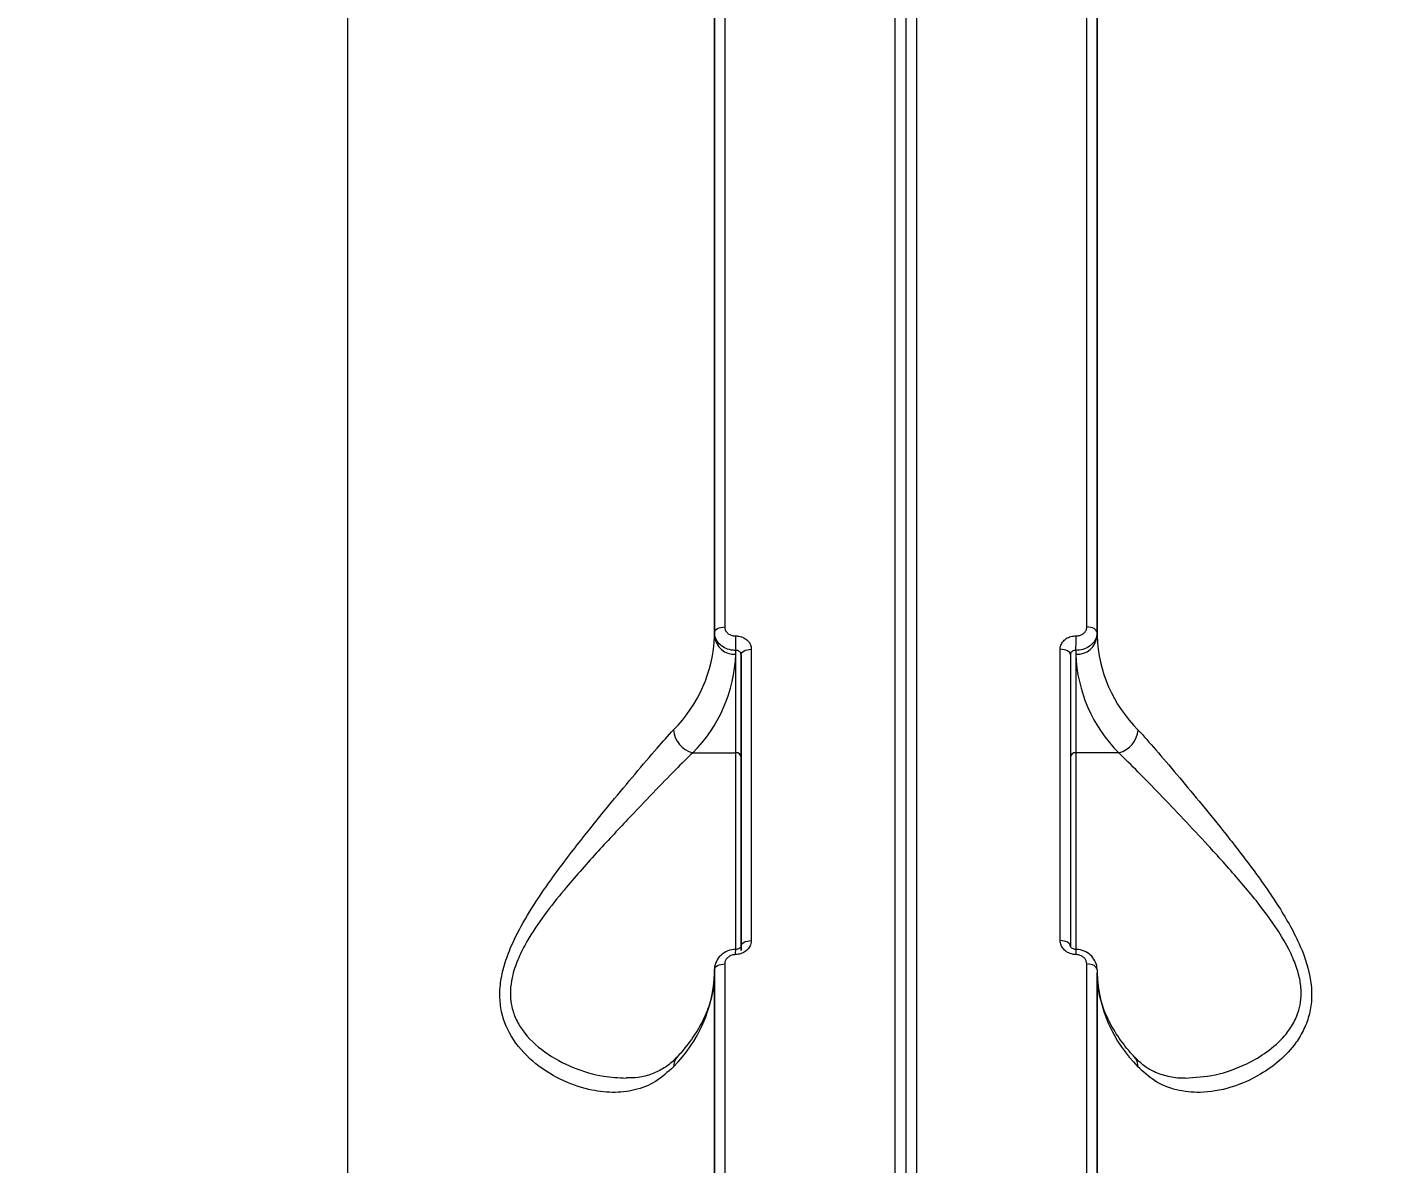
# Model space of a CAD drawing. Header units: millimetres. Extents: x -10881 to 8954, y -8695 to 5624.
# Drawn here: x -4597.2 to -4469.3, y 2245.8 to 2352.8 of the extents above; entities that cross this region are included whole.
import ezdxf

# ---------------------------------------------------------------- set-up
doc = ezdxf.new("R2010")
doc.units = ezdxf.units.MM
for name, color, linetype in [('DIKOM_ОБЪЕКТ', 7, 'Continuous'), ('DIKOM_РАЗМЕР_ЗОНА', 7, 'Continuous'), ('DIKOM_РАЗМЕР_ОБЪЕКТА', 7, 'Continuous')]:
    doc.layers.add(name, color=color, linetype=linetype)
doc.styles.add('style1', font='arial.ttf', dxfattribs={"width": 0.8})
doc.dimstyles.new('1-50', dxfattribs={"dimtxt": 300, "dimasz": 200, "dimexe": 100, "dimexo": 0, "dimgap": 100, "dimtad": 1, "dimtxsty": 'style1', "dimcen": 200, "dimclrd": 7, "dimclre": 7, "dimclrt": 7, "dimadec": 1, "dimazin": 2, "dimtfac": 1, "dimtmove": 0, "dimatfit": 2, "dimfxl": 0, "dimlwd": 25, "dimlwe": 18, "dimarcsym": 0})

# ---------------------------------------------------------------- blocks, each defined once
blk = doc.blocks.new('*D9')
at = {"layer": 'Defpoints', "color": 0, "transparency": 16777216}
for p in [(-9533.99, 4149), (-6877.05, 4149), (-2715.65, -5051.15)]:
    blk.add_point(p, dxfattribs=at)
at = {"layer": 'DIKOM_РАЗМЕР_ОБЪЕКТА', "color": 7, "lineweight": 18, "transparency": 16777216}
for p, q in [((-6877.05, 4149), (-9633.99, 4149)), ((-2715.65, -5051.15), (-9633.99, -5051.15))]:
    blk.add_line(p, q, dxfattribs=at)
at = {"layer": 'DIKOM_РАЗМЕР_ОБЪЕКТА', "color": 7, "lineweight": 25, "transparency": 16777216}
blk.add_line((-9533.99, -4851.15), (-9533.99, 3949), dxfattribs=at)
at = {"layer": 'DIKOM_РАЗМЕР_ОБЪЕКТА', "color": 7, "transparency": 16777216}
for points in [[(-9567.32, 3949), (-9500.66, 3949), (-9533.99, 4149)], [(-9567.32, -4851.15), (-9500.66, -4851.15), (-9533.99, -5051.15)]]:
    blk.add_solid(points, dxfattribs=at)
at = {"layer": 'DIKOM_РАЗМЕР_ОБЪЕКТА', "color": 7, "transparency": 16777216, "insert": (-9787.16, -451.07), "char_height": 300, "attachment_point": 5, "rotation": 90, "style": 'style1'}
blk.add_mtext('9200', dxfattribs=at)
blk = doc.blocks.new('*D10')
at = {"layer": 'Defpoints', "color": 0, "transparency": 16777216}
for p in [(-7152.73, 2730.8), (7385.22, 911.28), (7385.22, -7693.77)]:
    blk.add_point(p, dxfattribs=at)
at = {"layer": 'DIKOM_РАЗМЕР_ОБЪЕКТА', "color": 7, "lineweight": 18, "transparency": 16777216}
for p, q in [((-7152.73, 2730.8), (-7152.73, -7793.77)), ((7385.22, 911.28), (7385.22, -7793.77))]:
    blk.add_line(p, q, dxfattribs=at)
at = {"layer": 'DIKOM_РАЗМЕР_ОБЪЕКТА', "color": 7, "lineweight": 25, "transparency": 16777216}
blk.add_line((-6952.73, -7693.77), (7185.22, -7693.77), dxfattribs=at)
at = {"layer": 'DIKOM_РАЗМЕР_ОБЪЕКТА', "color": 7, "transparency": 16777216}
for points in [[(-6952.73, -7660.43), (-6952.73, -7727.1), (-7152.73, -7693.77)], [(7185.22, -7660.43), (7185.22, -7727.1), (7385.22, -7693.77)]]:
    blk.add_solid(points, dxfattribs=at)
at = {"layer": 'DIKOM_РАЗМЕР_ОБЪЕКТА', "color": 7, "transparency": 16777216, "insert": (116.24, -7440.59), "char_height": 300, "attachment_point": 5, "style": 'style1'}
blk.add_mtext('14500', dxfattribs=at)
blk = doc.blocks.new('*D11')
at = {"layer": 'Defpoints', "color": 0, "transparency": 16777216}
for p in [(-7028.45, 5624.13), (-10431.26, -7165.91), (-2784.83, -7165.91)]:
    blk.add_point(p, dxfattribs=at)
at = {"layer": 'DIKOM_РАЗМЕР_ЗОНА', "color": 7, "lineweight": 18, "transparency": 16777216}
for p, q in [((-7028.45, 5624.13), (-10531.26, 5624.13)), ((-2784.83, -7165.91), (-10531.26, -7165.91))]:
    blk.add_line(p, q, dxfattribs=at)
at = {"layer": 'DIKOM_РАЗМЕР_ЗОНА', "color": 7, "lineweight": 25, "transparency": 16777216}
blk.add_line((-10431.26, 5424.13), (-10431.26, -6965.91), dxfattribs=at)
at = {"layer": 'DIKOM_РАЗМЕР_ЗОНА', "color": 7, "transparency": 16777216}
for points in [[(-10464.6, 5424.13), (-10397.93, 5424.13), (-10431.26, 5624.13)], [(-10464.6, -6965.91), (-10397.93, -6965.91), (-10431.26, -7165.91)]]:
    blk.add_solid(points, dxfattribs=at)
at = {"layer": 'DIKOM_РАЗМЕР_ЗОНА', "color": 7, "transparency": 16777216, "insert": (-10684.43, -770.89), "char_height": 300, "attachment_point": 5, "rotation": 90, "style": 'style1'}
blk.add_mtext('12800', dxfattribs=at)
blk = doc.blocks.new('*D12')
at = {"layer": 'Defpoints', "color": 0, "transparency": 16777216}
for p in [(-9113.32, 3014.05), (8954.2, 2756.48), (8954.2, -8594.51)]:
    blk.add_point(p, dxfattribs=at)
at = {"layer": 'DIKOM_РАЗМЕР_ЗОНА', "color": 7, "lineweight": 18, "transparency": 16777216}
for p, q in [((-9113.32, 3014.05), (-9113.32, -8694.51)), ((8954.2, 2756.48), (8954.2, -8694.51))]:
    blk.add_line(p, q, dxfattribs=at)
at = {"layer": 'DIKOM_РАЗМЕР_ЗОНА', "color": 7, "lineweight": 25, "transparency": 16777216}
blk.add_line((-8913.32, -8594.51), (8754.2, -8594.51), dxfattribs=at)
at = {"layer": 'DIKOM_РАЗМЕР_ЗОНА', "color": 7, "transparency": 16777216}
for points in [[(-8913.32, -8561.18), (-8913.32, -8627.85), (-9113.32, -8594.51)], [(8754.2, -8561.18), (8754.2, -8627.85), (8954.2, -8594.51)]]:
    blk.add_solid(points, dxfattribs=at)
at = {"layer": 'DIKOM_РАЗМЕР_ЗОНА', "color": 7, "transparency": 16777216, "insert": (-79.56, -8341.34), "char_height": 300, "attachment_point": 5, "style": 'style1'}
blk.add_mtext('18000', dxfattribs=at)

msp = doc.modelspace()

# ---------------------------------------------------------------- linework, layer by layer
at = {"layer": 'DIKOM_ОБЪЕКТ', "color": 7, "linetype": 'Continuous', "lineweight": 15}
for p, q in [((-4515.516, 2021.778), (-4515.516, 2436.683)), ((-4514.514, 2436.168), (-4514.513, 2021.263)), ((-4513.512, 2436.683), (-4513.511, 2021.778)), ((-4532.514, 2295.832), (-4532.514, 2366.983)), ((-4531.554, 2367.497), (-4531.554, 2296.346)), ((-4497.473, 2296.346), (-4497.473, 2367.497)), ((-4496.514, 2366.983), (-4496.514, 2295.832)), ((-4532.514, 2366.643), (-4532.514, 2295.492)), ((-4496.514, 2295.492), (-4496.514, 2366.643)), ((-4567.016, 2057.78), (-4567.016, 2357.815)), ((-4532.514, 2295.492), (-4532.514, 2295.832)), ((-4496.514, 2295.832), (-4496.514, 2295.492)), ((-4530.514, 2293.777), (-4530.514, 2294.137)), ((-4529.048, 2294.251), (-4529.048, 2266.82)), ((-4499.979, 2266.82), (-4499.979, 2294.251)), ((-4498.514, 2294.137), (-4498.514, 2293.777)), ((-4530.514, 2284.511), (-4530.514, 2293.777)), ((-4530.014, 2266.305), (-4530.014, 2293.737)), ((-4530.014, 2293.737), (-4530.014, 2284.083)), ((-4499.014, 2293.737), (-4499.014, 2266.305)), ((-4498.514, 2293.777), (-4498.514, 2284.511)), ((-4534.564, 2284.511), (-4530.514, 2284.511)), ((-4494.463, 2284.511), (-4498.514, 2284.511)), ((-4531.554, 2264.628), (-4531.554, 2193.477)), ((-4497.473, 2193.477), (-4497.473, 2264.628)), ((-4532.514, 2192.963), (-4532.514, 2264.114)), ((-4532.514, 2264.114), (-4532.514, 2263.774)), ((-4532.514, 2263.774), (-4532.514, 2192.623)), ((-4496.514, 2264.114), (-4496.514, 2192.963)), ((-4496.514, 2192.623), (-4496.514, 2263.774))]:
    msp.add_line(p, q, dxfattribs=at)
at = {"layer": 'DIKOM_ОБЪЕКТ', "color": 7, "linetype": 'Continuous', "lineweight": 15, "flags": 128}
for points in [[(-4532.514, 2295.832), (-4532.495, 2295.929), (-4532.441, 2296.024), (-4532.354, 2296.111), (-4532.235, 2296.188), (-4532.09, 2296.252), (-4531.924, 2296.301), (-4531.744, 2296.333), (-4531.554, 2296.346)], [(-4496.514, 2295.832), (-4496.532, 2295.929), (-4496.586, 2296.024), (-4496.674, 2296.111), (-4496.792, 2296.188), (-4496.937, 2296.252), (-4497.103, 2296.301), (-4497.284, 2296.333), (-4497.473, 2296.346)], [(-4530.014, 2293.737), (-4529.995, 2293.835), (-4529.941, 2293.93), (-4529.852, 2294.017), (-4529.733, 2294.095), (-4529.587, 2294.159), (-4529.42, 2294.207), (-4529.238, 2294.239), (-4529.048, 2294.251)], [(-4499.014, 2293.737), (-4499.032, 2293.835), (-4499.087, 2293.93), (-4499.175, 2294.017), (-4499.294, 2294.095), (-4499.44, 2294.159), (-4499.607, 2294.207), (-4499.789, 2294.239), (-4499.979, 2294.251)], [(-4530.514, 2265.96), (-4530.514, 2267.626), (-4530.514, 2270.081), (-4530.514, 2272.543), (-4530.514, 2274.957), (-4530.514, 2277.268), (-4530.514, 2279.424), (-4530.514, 2281.379), (-4530.514, 2283.087), (-4530.514, 2284.511)], [(-4530.014, 2284.083), (-4530.014, 2282.702), (-4530.014, 2281.045), (-4530.014, 2279.15), (-4530.014, 2277.058), (-4530.014, 2274.818), (-4530.014, 2272.477), (-4530.014, 2270.09), (-4530.014, 2267.709), (-4530.014, 2266.194)], [(-4498.514, 2284.511), (-4498.514, 2283.087), (-4498.514, 2281.379), (-4498.514, 2279.424), (-4498.514, 2277.268), (-4498.514, 2274.957), (-4498.514, 2272.543), (-4498.514, 2270.081), (-4498.514, 2267.626), (-4498.514, 2265.948)], [(-4530.014, 2272.684), (-4530.014, 2273.677), (-4530.014, 2274.402), (-4530.014, 2274.8), (-4530.014, 2274.838), (-4530.014, 2274.515), (-4530.014, 2273.855), (-4530.014, 2272.913), (-4530.014, 2271.765), (-4530.014, 2270.503), (-4530.014, 2269.23), (-4530.014, 2268.05), (-4530.014, 2267.057), (-4530.014, 2266.332), (-4530.014, 2265.934), (-4530.014, 2265.895), (-4530.014, 2266.219), (-4530.014, 2266.878), (-4530.014, 2267.82), (-4530.014, 2268.969), (-4530.014, 2270.231), (-4530.014, 2271.503), (-4530.014, 2272.684)], [(-4530.014, 2266.305), (-4529.995, 2266.403), (-4529.941, 2266.498), (-4529.852, 2266.586), (-4529.733, 2266.663), (-4529.587, 2266.727), (-4529.42, 2266.776), (-4529.238, 2266.807), (-4529.048, 2266.82)], [(-4499.014, 2266.305), (-4499.032, 2266.403), (-4499.087, 2266.498), (-4499.175, 2266.586), (-4499.294, 2266.663), (-4499.44, 2266.727), (-4499.607, 2266.776), (-4499.789, 2266.807), (-4499.979, 2266.82)], [(-4532.514, 2264.114), (-4532.495, 2264.212), (-4532.441, 2264.306), (-4532.353, 2264.393), (-4532.235, 2264.47), (-4532.09, 2264.534), (-4531.924, 2264.583), (-4531.743, 2264.615), (-4531.554, 2264.628)], [(-4496.514, 2264.114), (-4496.532, 2264.212), (-4496.586, 2264.306), (-4496.674, 2264.393), (-4496.792, 2264.47), (-4496.937, 2264.534), (-4497.103, 2264.583), (-4497.284, 2264.615), (-4497.473, 2264.628)]]:
    msp.add_lwpolyline(points, dxfattribs=at)
at = {"layer": 'DIKOM_ОБЪЕКТ', "color": 7, "linetype": 'Continuous', "lineweight": 15}
for centre, radius, start, end in [((-4545.622, 2295.966), 13.117, 314.85057, 357.92627), ((-4530.646, 2295.646), 1.874, 184.73408, 274.0569), ((-4507.636, 2295.461), 22.916, 179.87865, 183.31032), ((-4521.387, 2295.461), 22.912, 356.68929, 0.12157), ((-4498.381, 2295.646), 1.874, 265.94305, 355.26614), ((-4483.405, 2295.966), 13.117, 182.0731, 225.1491), ((-4544.278, 2294.276), 13.773, 314.85057, 357.92627), ((-4484.75, 2294.276), 13.773, 182.0731, 225.1491), ((-4534.001, 2286.819), 2.375, 183.65783, 256.28787), ((-4495.026, 2286.819), 2.375, 283.71202, 356.34233), ((-4530.481, 2284.044), 0.468, 4.73408, 94.0569), ((-4498.547, 2284.044), 0.468, 85.94305, 175.26614), ((-4528.069, 2265.655), 2.487, 172.233, 183.43734), ((-4500.938, 2265.655), 2.467, 356.52773, 7.8252), ((-4545.622, 2264.249), 13.117, 314.85057, 357.92627), ((-4483.405, 2264.248), 13.117, 182.0731, 225.1491), ((-4535.057, 2254.985), 1.315, 138.28235, 181.54663), ((-4493.97, 2254.985), 1.315, 358.45384, 41.70857)]:
    msp.add_arc(centre, radius, start, end, dxfattribs=at)
for points, knots in [([(-4657.221, 2425.53), (-4652.9, 2426.31), (-4643.106, 2428.078), (-4627.604, 2430.47), (-4610.716, 2432.713), (-4593.618, 2434.59), (-4576.219, 2436.115), (-4558.584, 2437.269), (-4540.699, 2438.043), (-4522.723, 2438.422), (-4504.898, 2438.405), (-4487.303, 2438.005), (-4469.925, 2437.238), (-4452.584, 2436.097), (-4435.185, 2434.57), (-4417.802, 2432.653), (-4400.429, 2430.335), (-4383.221, 2427.629), (-4366.413, 2424.575), (-4350.067, 2421.198), (-4334.161, 2417.512), (-4318.531, 2413.48), (-4303.095, 2409.074), (-4287.925, 2404.302), (-4273.02, 2399.154), (-4258.523, 2393.668), (-4244.625, 2387.921), (-4231.371, 2381.948), (-4218.731, 2375.76), (-4206.575, 2369.29), (-4194.841, 2362.502), (-4183.593, 2355.414), (-4172.839, 2348.015), (-4162.685, 2340.367), (-4153.266, 2332.575), (-4144.598, 2324.681), (-4136.649, 2316.686), (-4129.336, 2308.51), (-4122.63, 2300.104), (-4116.562, 2291.499), (-4111.213, 2282.68), (-4107.504, 2275.818), (-4105.827, 2271.865), (-4105.434, 2270.936)], [0, 0, 0, 0, 0.0193545, 0.043868, 0.0683816, 0.0930654, 0.1177492, 0.1429701, 0.1681909, 0.1935974, 0.2190038, 0.2435173, 0.2680309, 0.2927147, 0.3173985, 0.3426193, 0.3678402, 0.3932466, 0.418653, 0.4431665, 0.4676801, 0.4923639, 0.5170477, 0.5422685, 0.5674894, 0.5928958, 0.6183022, 0.6428157, 0.6673292, 0.692013, 0.7166968, 0.7419177, 0.7671385, 0.7925449, 0.8179514, 0.8424649, 0.8669783, 0.8916621, 0.9163459, 0.9415667, 0.9667875, 0.9921939, 1, 1, 1, 1]), ([(-4515.515, 2437.168), (-4517.536, 2437.161), (-4523.395, 2437.14), (-4533.09, 2436.982), (-4544.589, 2436.64), (-4556.065, 2436.133), (-4567.51, 2435.465), (-4578.915, 2434.635), (-4590.272, 2433.644), (-4601.572, 2432.494), (-4612.806, 2431.183), (-4623.967, 2429.715), (-4635.046, 2428.089), (-4646.034, 2426.307), (-4656.923, 2424.371), (-4667.705, 2422.281), (-4678.372, 2420.039), (-4688.916, 2417.648), (-4699.329, 2415.108), (-4709.604, 2412.422), (-4719.731, 2409.591), (-4729.705, 2406.618), (-4739.517, 2403.506), (-4749.16, 2400.255), (-4758.627, 2396.869), (-4767.911, 2393.35), (-4777.004, 2389.701), (-4785.9, 2385.925), (-4794.592, 2382.023), (-4803.074, 2378), (-4811.339, 2373.858), (-4819.381, 2369.6), (-4827.194, 2365.23), (-4834.772, 2360.75), (-4842.11, 2356.164), (-4849.201, 2351.476), (-4856.04, 2346.688), (-4862.623, 2341.805), (-4868.944, 2336.829), (-4874.998, 2331.766), (-4880.782, 2326.617), (-4886.289, 2321.388), (-4891.516, 2316.083), (-4896.46, 2310.705), (-4901.115, 2305.258), (-4905.48, 2299.746), (-4909.55, 2294.175), (-4913.32, 2288.547), (-4916.795, 2282.868), (-4919.948, 2277.14), (-4922.29, 2272.514), (-4923.471, 2269.785), (-4923.813, 2268.994)], [0, 0, 0, 0, 0.010754, 0.0311851, 0.0516167, 0.0720484, 0.0924801, 0.112912, 0.1333439, 0.1537761, 0.1742083, 0.1946408, 0.2150736, 0.2355066, 0.2559398, 0.2763734, 0.2968073, 0.3172416, 0.3376763, 0.3581114, 0.378547, 0.398983, 0.4194195, 0.4398565, 0.4602941, 0.4807323, 0.501171, 0.5216103, 0.5420503, 0.5624908, 0.5829319, 0.6033736, 0.6238158, 0.6442586, 0.6647017, 0.6851453, 0.705589, 0.7260329, 0.7464767, 0.7669202, 0.787363, 0.8078049, 0.8282456, 0.8486847, 0.8691215, 0.8895558, 0.9099869, 0.9304142, 0.9508372, 0.9712554, 0.9916682, 1, 1, 1, 1]), ([(-4105.158, 2268.875), (-4105.397, 2269.436), (-4106.463, 2271.936), (-4108.665, 2276.335), (-4111.77, 2282.066), (-4115.201, 2287.748), (-4118.927, 2293.381), (-4122.953, 2298.958), (-4127.274, 2304.476), (-4131.886, 2309.93), (-4136.787, 2315.317), (-4141.973, 2320.631), (-4147.439, 2325.87), (-4153.181, 2331.029), (-4159.196, 2336.105), (-4165.478, 2341.093), (-4172.022, 2345.989), (-4178.825, 2350.791), (-4185.879, 2355.493), (-4193.181, 2360.094), (-4200.725, 2364.589), (-4208.504, 2368.976), (-4216.513, 2373.25), (-4224.746, 2377.409), (-4233.197, 2381.449), (-4241.86, 2385.368), (-4250.727, 2389.163), (-4259.792, 2392.831), (-4269.049, 2396.369), (-4278.49, 2399.774), (-4288.108, 2403.045), (-4297.896, 2406.178), (-4307.847, 2409.171), (-4317.953, 2412.022), (-4328.207, 2414.729), (-4338.601, 2417.29), (-4349.127, 2419.703), (-4359.777, 2421.967), (-4370.543, 2424.079), (-4381.417, 2426.037), (-4392.392, 2427.842), (-4403.458, 2429.49), (-4414.607, 2430.981), (-4425.832, 2432.314), (-4437.123, 2433.488), (-4448.472, 2434.502), (-4459.871, 2435.355), (-4471.31, 2436.047), (-4482.783, 2436.577), (-4494.279, 2436.942), (-4504.526, 2437.131), (-4510.939, 2437.157), (-4513.513, 2437.168)], [0, 0, 0, 0, 0.0059079, 0.026298, 0.0466941, 0.0670961, 0.0875033, 0.1079155, 0.1283321, 0.1487525, 0.1691761, 0.1896025, 0.2100311, 0.2304614, 0.2508931, 0.2713258, 0.2917591, 0.3121929, 0.3326269, 0.3530608, 0.3734946, 0.393928, 0.4143611, 0.4347938, 0.4552259, 0.4756575, 0.4960886, 0.5165191, 0.5369491, 0.5573785, 0.5778074, 0.5982358, 0.6186636, 0.639091, 0.6595179, 0.6799444, 0.7003704, 0.7207961, 0.7412214, 0.7616463, 0.782071, 0.8024953, 0.8229195, 0.8433433, 0.863767, 0.8841905, 0.9046138, 0.925037, 0.9454602, 0.9658832, 0.9863062, 1, 1, 1, 1]), ([(-4530.514, 2294.137), (-4530.662, 2294.144), (-4531.034, 2294.162), (-4531.596, 2294.362), (-4532.103, 2294.744), (-4532.447, 2295.254), (-4532.492, 2295.639), (-4532.514, 2295.832)], [0, 0, 0, 0, 0.1417164, 0.3563996, 0.5709512, 0.7854607, 1, 1, 1, 1]), ([(-4531.554, 2296.346), (-4531.543, 2296.25), (-4531.521, 2296.058), (-4531.348, 2295.805), (-4531.094, 2295.616), (-4530.812, 2295.519), (-4530.626, 2295.512), (-4530.552, 2295.509)], [0, 0, 0, 0, 0.21424, 0.428583, 0.6431735, 0.858082, 1, 1, 1, 1]), ([(-4530.552, 2295.509), (-4530.441, 2295.505), (-4530.161, 2295.495), (-4529.738, 2295.348), (-4529.357, 2295.065), (-4529.098, 2294.684), (-4529.065, 2294.396), (-4529.048, 2294.251)], [0, 0, 0, 0, 0.1418471, 0.3567284, 0.5713333, 0.7857186, 1, 1, 1, 1]), ([(-4499.979, 2294.251), (-4499.972, 2294.346), (-4499.954, 2294.584), (-4499.774, 2294.943), (-4499.434, 2295.263), (-4498.983, 2295.476), (-4498.645, 2295.498), (-4498.476, 2295.509)], [0, 0, 0, 0, 0.1406201, 0.3550994, 0.5698681, 0.7848826, 1, 1, 1, 1]), ([(-4496.514, 2295.832), (-4496.523, 2295.706), (-4496.548, 2295.388), (-4496.787, 2294.908), (-4497.239, 2294.478), (-4497.839, 2294.188), (-4498.289, 2294.154), (-4498.514, 2294.137)], [0, 0, 0, 0, 0.1407273, 0.3554498, 0.5702908, 0.7851571, 1, 1, 1, 1]), ([(-4498.476, 2295.509), (-4498.363, 2295.516), (-4498.137, 2295.531), (-4497.837, 2295.673), (-4497.61, 2295.886), (-4497.49, 2296.124), (-4497.478, 2296.283), (-4497.473, 2296.346)], [0, 0, 0, 0, 0.2151387, 0.4301737, 0.6449794, 0.8594762, 1, 1, 1, 1]), ([(-4530.014, 2293.737), (-4530.019, 2293.785), (-4530.03, 2293.881), (-4530.117, 2294.004), (-4530.243, 2294.094), (-4530.384, 2294.138), (-4530.477, 2294.137), (-4530.514, 2294.137)], [0, 0, 0, 0, 0.2139775, 0.4281717, 0.6427849, 0.8579017, 1, 1, 1, 1]), ([(-4498.514, 2294.137), (-4498.57, 2294.136), (-4498.682, 2294.133), (-4498.832, 2294.068), (-4498.945, 2293.965), (-4499.005, 2293.848), (-4499.011, 2293.768), (-4499.014, 2293.737)], [0, 0, 0, 0, 0.2154741, 0.4306477, 0.6453485, 0.8595852, 1, 1, 1, 1]), ([(-4536.371, 2254.949), (-4536.916, 2254.448), (-4538.025, 2253.429), (-4539.998, 2252.687), (-4542.128, 2252.453), (-4544.495, 2252.754), (-4547.073, 2253.673), (-4549.643, 2255.317), (-4551.688, 2257.574), (-4552.633, 2259.961), (-4552.763, 2262.02), (-4552.547, 2263.685), (-4552.027, 2265.423), (-4551.11, 2267.515), (-4549.726, 2269.916), (-4547.644, 2272.962), (-4545.077, 2276.318), (-4542.376, 2279.651), (-4539.95, 2282.561), (-4537.962, 2284.9), (-4536.87, 2286.113), (-4536.371, 2286.667)], [0, 0, 0, 0, 0.0545824, 0.1110311, 0.1659464, 0.2220128, 0.2890718, 0.3579604, 0.4226727, 0.4774036, 0.5047497, 0.5330995, 0.5623538, 0.592382, 0.6398889, 0.6885844, 0.7592835, 0.8320596, 0.8901594, 0.9498675, 1, 1, 1, 1]), ([(-4492.656, 2286.667), (-4492.111, 2286.061), (-4491.002, 2284.827), (-4489.029, 2282.503), (-4486.9, 2279.949), (-4484.533, 2277.04), (-4481.954, 2273.737), (-4479.385, 2270.108), (-4477.34, 2266.506), (-4476.394, 2263.559), (-4476.265, 2261.425), (-4476.48, 2259.886), (-4477.001, 2258.46), (-4477.918, 2256.943), (-4479.302, 2255.473), (-4481.384, 2253.994), (-4483.95, 2252.879), (-4486.651, 2252.426), (-4489.077, 2252.687), (-4491.065, 2253.469), (-4492.158, 2254.485), (-4492.656, 2254.949)], [0, 0, 0, 0, 0.0545824, 0.1110311, 0.1659464, 0.2220128, 0.2890718, 0.3579604, 0.4226727, 0.4774036, 0.5047497, 0.5330995, 0.5623538, 0.592382, 0.6398889, 0.6885844, 0.7592835, 0.8320596, 0.8901594, 0.9498675, 1, 1, 1, 1]), ([(-4534.564, 2284.511), (-4535.088, 2283.994), (-4536.225, 2282.873), (-4538.305, 2280.725), (-4540.818, 2278.095), (-4543.664, 2275.049), (-4546.337, 2272.037), (-4548.552, 2269.253), (-4550.004, 2267.11), (-4550.988, 2265.199), (-4551.642, 2263.368), (-4551.787, 2261.847), (-4551.595, 2260.507), (-4551.269, 2259.491), (-4550.323, 2257.872), (-4548.487, 2256.183), (-4545.809, 2254.779), (-4543.182, 2253.994), (-4541.541, 2253.917), (-4540.843, 2253.884)], [0, 0, 0, 0, 0.0614292, 0.13313684, 0.206794, 0.29391867, 0.38333653, 0.44060047, 0.49903073, 0.53301761, 0.56791689, 0.61787178, 0.63117924, 0.66234826, 0.69455529, 0.77150243, 0.85347909, 0.93770871, 1, 1, 1, 1]), ([(-4488.227, 2253.88), (-4487.283, 2253.94), (-4485.334, 2254.066), (-4482.689, 2255.019), (-4480.475, 2256.303), (-4479.024, 2257.576), (-4478.04, 2258.935), (-4477.385, 2260.416), (-4477.241, 2261.864), (-4477.432, 2263.304), (-4477.759, 2264.492), (-4478.704, 2266.628), (-4480.54, 2269.395), (-4483.221, 2272.656), (-4485.904, 2275.63), (-4488.405, 2278.299), (-4490.615, 2280.612), (-4492.698, 2282.766), (-4493.87, 2283.924), (-4494.463, 2284.511)], [0, 0, 0, 0, 0.0837902, 0.1730962, 0.2302885, 0.2886457, 0.3225901, 0.3574457, 0.4073381, 0.420629, 0.451759, 0.4839258, 0.5607767, 0.6426508, 0.7267751, 0.794645, 0.8636966, 0.9308982, 1, 1, 1, 1]), ([(-4530.533, 2265.977), (-4530.591, 2265.979), (-4530.905, 2265.994), (-4531.475, 2265.8), (-4532.084, 2265.348), (-4532.431, 2264.735), (-4532.557, 2264.242), (-4532.496, 2263.989), (-4532.486, 2263.946)], [0, 0, 0, 0, 0.0539324, 0.2916861, 0.538763, 0.7514487, 0.9573079, 1, 1, 1, 1]), ([(-4530.027, 2266.279), (-4530.026, 2266.262), (-4530.025, 2266.233), (-4530.112, 2266.132), (-4530.234, 2266.054), (-4530.388, 2266.002), (-4530.537, 2265.986), (-4530.623, 2265.995), (-4530.654, 2265.999)], [0, 0, 0, 0, 0.2754236, 0.4589695, 0.6094543, 0.7622409, 0.9133376, 1, 1, 1, 1]), ([(-4529.048, 2266.82), (-4529.056, 2266.725), (-4529.074, 2266.486), (-4529.254, 2266.121), (-4529.594, 2265.789), (-4530.045, 2265.558), (-4530.383, 2265.523), (-4530.552, 2265.506)], [0, 0, 0, 0, 0.1406201, 0.3550994, 0.5698681, 0.7848826, 1, 1, 1, 1]), ([(-4498.475, 2265.506), (-4498.587, 2265.514), (-4498.866, 2265.535), (-4499.289, 2265.698), (-4499.67, 2265.995), (-4499.929, 2266.385), (-4499.962, 2266.675), (-4499.979, 2266.82)], [0, 0, 0, 0, 0.1418471, 0.3567284, 0.5713333, 0.7857186, 1, 1, 1, 1]), ([(-4498.494, 2265.995), (-4498.525, 2265.995), (-4498.611, 2265.995), (-4498.748, 2266.036), (-4498.879, 2266.104), (-4498.966, 2266.186), (-4499.011, 2266.265), (-4499.016, 2266.292), (-4499.014, 2266.307), (-4499.013, 2266.308)], [0, 0, 0, 0, 0.0835496, 0.2335609, 0.3872289, 0.549558, 0.7302664, 0.990816, 1, 1, 1, 1]), ([(-4496.533, 2264.147), (-4496.528, 2264.199), (-4496.505, 2264.47), (-4496.692, 2264.952), (-4497.103, 2265.499), (-4497.715, 2265.859), (-4498.218, 2266.019), (-4498.48, 2265.986), (-4498.496, 2265.984)], [0, 0, 0, 0, 0.0530989, 0.2781615, 0.5037967, 0.7375544, 0.9841609, 1, 1, 1, 1]), ([(-4530.552, 2265.506), (-4530.665, 2265.494), (-4530.89, 2265.471), (-4531.191, 2265.317), (-4531.417, 2265.094), (-4531.537, 2264.851), (-4531.549, 2264.691), (-4531.554, 2264.628)], [0, 0, 0, 0, 0.21513871, 0.43017365, 0.64497936, 0.85947623, 1, 1, 1, 1]), ([(-4497.473, 2264.628), (-4497.484, 2264.725), (-4497.506, 2264.918), (-4497.679, 2265.178), (-4497.933, 2265.377), (-4498.215, 2265.486), (-4498.401, 2265.5), (-4498.475, 2265.506)], [0, 0, 0, 0, 0.21424, 0.428583, 0.6431735, 0.858082, 1, 1, 1, 1]), ([(-4532.514, 2263.774), (-4532.521, 2263.504), (-4532.543, 2262.669), (-4532.807, 2261.272), (-4533.425, 2259.587), (-4534.355, 2257.932), (-4535.286, 2256.694), (-4535.898, 2256.015), (-4536.035, 2255.863)], [0, 0, 0, 0, 0.10273344, 0.31820273, 0.53094281, 0.73848687, 0.94151825, 1, 1, 1, 1]), ([(-4492.992, 2255.863), (-4493.231, 2256.132), (-4493.929, 2256.917), (-4494.868, 2258.245), (-4495.713, 2259.842), (-4496.266, 2261.458), (-4496.49, 2262.769), (-4496.508, 2263.544), (-4496.514, 2263.774)], [0, 0, 0, 0, 0.1033918, 0.3019094, 0.5017324, 0.7047412, 0.9124521, 1, 1, 1, 1]), ([(-4536.044, 2255.891), (-4536.142, 2255.775), (-4536.518, 2255.329), (-4537.289, 2254.779), (-4538.396, 2254.221), (-4539.583, 2253.904), (-4540.457, 2253.897), (-4540.84, 2253.893)], [0, 0, 0, 0, 0.0752612, 0.2906971, 0.5343848, 0.7959403, 1, 1, 1, 1]), ([(-4488.227, 2253.879), (-4488.276, 2253.875), (-4488.852, 2253.827), (-4489.844, 2254.006), (-4491.121, 2254.421), (-4492.153, 2255.034), (-4492.73, 2255.614), (-4492.988, 2255.875)], [0, 0, 0, 0, 0.0257287, 0.2982371, 0.5702581, 0.8072339, 1, 1, 1, 1])]:
    msp.add_open_spline(points, degree=3, knots=knots, dxfattribs=at)

# ---------------------------------------------------------------- dimensions: what is measured, and where the dimension line sits
at = {"layer": 'DIKOM_РАЗМЕР_ЗОНА'}
dim = msp.add_linear_dim(base=(-10431.262, -7165.906), p1=(-7028.448, 5624.134), p2=(-2784.833, -7165.906), angle=90, text='12800', dimstyle='1-50', dxfattribs=at)
dim.commit()
dim.dimension.update_dxf_attribs({"geometry": '*D11', "text_midpoint": (-10431.262, -770.886), "dimtype": 160})
dim = msp.add_linear_dim(base=(8954.2, -8594.513), p1=(-9113.319, 3014.045), p2=(8954.2, 2756.48), text='18000', dimstyle='1-50', dxfattribs=at)
dim.commit()
dim.dimension.update_dxf_attribs({"geometry": '*D12', "text_midpoint": (-79.559, -8594.513), "dimtype": 160})
at = {"layer": 'DIKOM_РАЗМЕР_ОБЪЕКТА'}
dim = msp.add_linear_dim(base=(-9533.989, 4149.001), p1=(-2715.652, -5051.147), p2=(-6877.054, 4149.001), angle=90, text='9200', dimstyle='1-50', dxfattribs=at)
dim.commit()
dim.dimension.update_dxf_attribs({"geometry": '*D9', "text_midpoint": (-9533.989, -451.073), "dimtype": 160})
dim = msp.add_linear_dim(base=(7385.217, -7693.766), p1=(-7152.73, 2730.795), p2=(7385.217, 911.281), text='14500', dimstyle='1-50', dxfattribs=at)
dim.commit()
dim.dimension.update_dxf_attribs({"geometry": '*D10', "text_midpoint": (116.244, -7693.766), "dimtype": 160})

doc.saveas('drawing.dxf')
